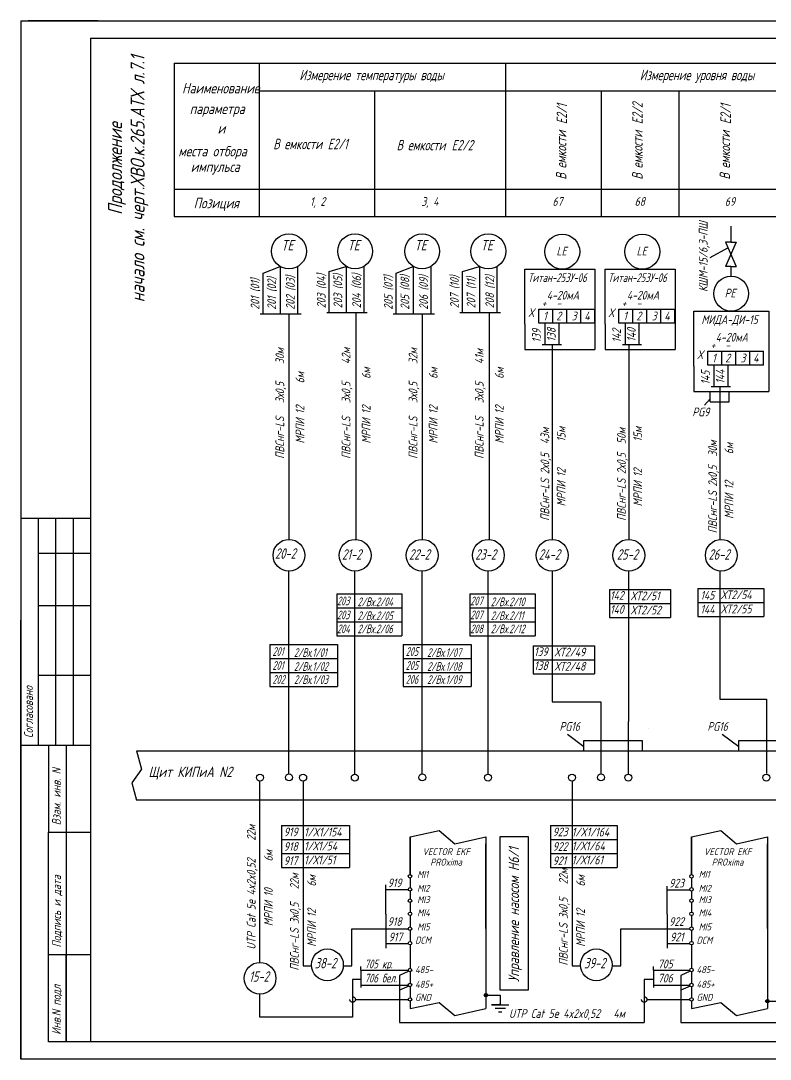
# Model space of a CAD drawing. Header units: millimetres. Extents: x 1531 to 3693, y 3 to 322.
# Drawn here: x 1531.3 to 1746.1, y 3.5 to 301 of the extents above; entities that cross this region are included whole.
import ezdxf

# ---------------------------------------------------------------- set-up
doc = ezdxf.new("R2010")
doc.units = ezdxf.units.MM
doc.linetypes.add('HIDDEN', pattern=[0.375, 0.25, -0.125])
doc.layers.add('MAIN', color=7, linetype='Continuous', lineweight=50)
doc.layers.add('Тонкая', color=7, linetype='Continuous', lineweight=20)
doc.layers.add('АСУТП', color=7, linetype='Continuous')
doc.styles.get("Standard").update_dxf_attribs({"font": 'GOST_A.TTF', "width": 0.8, "oblique": 15, "height": 3})
doc.styles.add('АСУТП', font='GOST_A.TTF', dxfattribs={"oblique": 15})

msp = doc.modelspace()

# ---------------------------------------------------------------- hatches: boundary and pattern name
h = msp.add_hatch(color=7)
h.paths.add_polyline_path([(1664.63, 22.34), (1664.63, 21.34, 0.414214), (1665.13, 21.84, 0.414214)])
h.paths.add_polyline_path([(1664.63, 22.34, 0.414214), (1664.13, 21.84, 0.414214), (1664.63, 21.34)])
h = msp.add_hatch(color=7)
h.paths.add_polyline_path([(1745.8, 20.09, 0.414214), (1745.3, 20.59), (1745.3, 19.59, 0.414214)])
h.paths.add_polyline_path([(1745.3, 20.59, 0.414214), (1744.8, 20.09, 0.414214), (1745.3, 19.59)])

# ---------------------------------------------------------------- linework, layer by layer
at = {"color": 7, "linetype": 'Continuous'}
for p, q in [((1531.31, 300.97), (1531.31, 3.47)), ((1553.48, 300.97), (1533.48, 300.97)), ((1734.93, 237.55), (1734.93, 242.14)), ((1736.31, 237.55), (1733.31, 230.55)), ((1733.31, 237.55), (1736.31, 230.55)), ((1734.81, 237.55), (1733.31, 237.55)), ((1734.81, 237.55), (1736.31, 237.55)), ((1675.82, 229.84), (1695.87, 229.84)), ((1675.82, 214.09), (1675.82, 229.84)), ((1695.87, 229.84), (1695.87, 206.83)), ((1698.78, 229.84), (1718.82, 229.84)), ((1698.78, 214.09), (1698.78, 229.84)), ((1718.82, 229.84), (1718.82, 206.83)), ((1734.81, 230.55), (1733.31, 230.55)), ((1734.81, 230.55), (1736.31, 230.55)), ((1734.93, 227.79), (1734.93, 230.55)), ((1679.81, 214.34), (1679.81, 218.34)), ((1679.81, 218.34), (1687.81, 218.34)), ((1683.81, 214.34), (1683.81, 218.34)), ((1687.81, 218.34), (1695.81, 218.34)), ((1687.81, 214.34), (1687.81, 218.34)), ((1687.81, 214.34), (1687.81, 218.34)), ((1691.81, 214.34), (1691.81, 218.34)), ((1695.81, 214.34), (1695.81, 218.34)), ((1695.81, 214.34), (1695.81, 218.34)), ((1702.76, 214.34), (1702.76, 218.34)), ((1702.76, 218.34), (1710.76, 218.34)), ((1706.76, 214.34), (1706.76, 218.34)), ((1710.76, 218.34), (1718.76, 218.34)), ((1710.76, 214.34), (1710.76, 218.34)), ((1710.76, 214.34), (1710.76, 218.34)), ((1714.76, 214.34), (1714.76, 218.34)), ((1718.76, 214.34), (1718.76, 218.34)), ((1718.76, 214.34), (1718.76, 218.34)), ((1724.23, 217.8), (1745.73, 217.8)), ((1724.23, 202.05), (1724.23, 217.8)), ((1745.73, 217.8), (1745.73, 194.79)), ((1695.81, 214.34), (1679.81, 214.34)), ((1681.53, 214.34), (1681.53, 208.19)), ((1685.53, 214.34), (1685.53, 208.19)), ((1718.76, 214.34), (1702.76, 214.34)), ((1704.49, 214.34), (1704.49, 208.19)), ((1708.49, 214.34), (1708.49, 208.19)), ((1728.22, 202.3), (1728.22, 206.3)), ((1728.22, 206.3), (1736.22, 206.3)), ((1732.22, 202.3), (1732.22, 206.3)), ((1736.22, 206.3), (1744.22, 206.3)), ((1736.22, 202.3), (1736.22, 206.3)), ((1736.22, 202.3), (1736.22, 206.3)), ((1740.22, 202.3), (1740.22, 206.3)), ((1744.22, 202.3), (1744.22, 206.3)), ((1744.22, 202.3), (1744.22, 206.3)), ((1744.22, 202.3), (1728.22, 202.3)), ((1729.95, 202.3), (1729.95, 196.15)), ((1733.95, 202.3), (1733.95, 196.15)), ((1700.06, 137.99), (1714.06, 137.99)), ((1700.06, 137.99), (1700.06, 133.99)), ((1714.06, 137.99), (1717.56, 137.99)), ((1717.56, 137.99), (1717.56, 133.99)), ((1725.35, 138.31), (1739.35, 138.31)), ((1725.35, 138.31), (1725.35, 134.31)), ((1739.35, 138.31), (1744.25, 138.31)), ((1744.25, 138.31), (1744.25, 134.31)), ((1621.88, 136.76), (1635.88, 136.76)), ((1621.88, 136.76), (1621.88, 132.76)), ((1635.88, 136.76), (1640.53, 136.76)), ((1640.53, 136.76), (1640.53, 132.76)), ((1660.05, 136.76), (1674.05, 136.76)), ((1660.05, 136.76), (1660.05, 132.76)), ((1674.05, 136.76), (1678.71, 136.76)), ((1678.71, 136.76), (1678.71, 132.76)), ((1700.06, 133.99), (1700.06, 129.99)), ((1700.06, 133.99), (1714.06, 133.99)), ((1700.06, 133.99), (1714.06, 133.99)), ((1700.06, 133.99), (1714.06, 133.99)), ((1714.06, 133.99), (1717.56, 133.99)), ((1714.06, 133.99), (1717.56, 133.99)), ((1714.06, 133.99), (1717.56, 133.99)), ((1717.56, 133.99), (1717.56, 129.99)), ((1725.35, 134.31), (1725.35, 130.31)), ((1725.35, 134.31), (1739.35, 134.31)), ((1725.35, 134.31), (1739.35, 134.31)), ((1725.35, 134.31), (1739.35, 134.31)), ((1739.35, 134.31), (1744.25, 134.31)), ((1739.35, 134.31), (1744.25, 134.31)), ((1739.35, 134.31), (1744.25, 134.31)), ((1744.25, 134.31), (1744.25, 130.31)), ((1621.88, 132.76), (1635.88, 132.76)), ((1621.88, 132.76), (1621.88, 128.76)), ((1621.88, 132.76), (1635.88, 132.76)), ((1621.88, 132.76), (1635.88, 132.76)), ((1621.88, 132.76), (1635.88, 132.76)), ((1635.88, 132.76), (1639.62, 132.76)), ((1635.88, 132.76), (1639.62, 132.76)), ((1635.88, 132.76), (1639.62, 132.76)), ((1635.88, 132.76), (1640.53, 132.76)), ((1640.54, 132.76), (1640.54, 128.76)), ((1660.05, 132.76), (1674.05, 132.76)), ((1660.05, 132.76), (1674.05, 132.76)), ((1660.05, 132.76), (1674.05, 132.76)), ((1660.06, 132.76), (1674.06, 132.76)), ((1660.06, 132.76), (1660.06, 128.76)), ((1674.05, 132.76), (1677.79, 132.76)), ((1674.05, 132.76), (1677.79, 132.76)), ((1674.05, 132.76), (1678.71, 132.76)), ((1674.06, 132.76), (1677.79, 132.76)), ((1678.71, 132.76), (1678.71, 128.76)), ((1621.88, 128.76), (1621.88, 124.76)), ((1621.88, 128.76), (1635.88, 128.76)), ((1621.88, 128.76), (1635.88, 128.76)), ((1621.88, 128.76), (1635.88, 128.76)), ((1635.88, 128.76), (1639.62, 128.76)), ((1635.88, 128.76), (1639.62, 128.76)), ((1635.88, 128.76), (1640.54, 128.76)), ((1640.54, 128.76), (1640.54, 124.76)), ((1660.06, 128.76), (1660.06, 124.76)), ((1660.06, 128.76), (1674.06, 128.76)), ((1660.06, 128.76), (1674.06, 128.76)), ((1660.06, 128.76), (1674.06, 128.76)), ((1674.06, 128.76), (1677.79, 128.76)), ((1674.06, 128.76), (1677.79, 128.76)), ((1674.06, 128.76), (1678.71, 128.76)), ((1678.71, 128.76), (1678.71, 124.76)), ((1700.06, 129.99), (1714.06, 129.99)), ((1700.06, 129.99), (1714.06, 129.99)), ((1714.06, 129.99), (1717.56, 129.99)), ((1714.06, 129.99), (1717.56, 129.99)), ((1725.35, 130.31), (1739.35, 130.31)), ((1725.35, 130.31), (1739.35, 130.31)), ((1739.35, 130.31), (1744.25, 130.31)), ((1739.35, 130.31), (1744.25, 130.31)), ((1602.69, 122.27), (1616.69, 122.27)), ((1602.69, 122.27), (1602.69, 118.27)), ((1616.69, 122.27), (1622.06, 122.27)), ((1621.88, 124.76), (1635.88, 124.76)), ((1622.06, 122.27), (1622.06, 118.27)), ((1635.88, 124.76), (1640.54, 124.76)), ((1640.87, 122.27), (1654.87, 122.27)), ((1640.87, 122.27), (1640.87, 118.27)), ((1654.87, 122.27), (1660.38, 122.27)), ((1660.06, 124.76), (1674.06, 124.76)), ((1660.38, 122.27), (1660.38, 118.27)), ((1674.06, 124.76), (1678.71, 124.76)), ((1678.2, 121.89), (1692.2, 121.89)), ((1678.2, 121.89), (1678.2, 117.89)), ((1692.2, 121.89), (1695.7, 121.89)), ((1695.7, 121.89), (1695.7, 117.89)), ((1602.69, 118.27), (1616.69, 118.27)), ((1602.69, 118.27), (1602.69, 114.27)), ((1616.69, 118.27), (1622.06, 118.27)), ((1622.06, 118.27), (1622.06, 114.27)), ((1640.87, 118.27), (1654.87, 118.27)), ((1640.87, 118.27), (1640.87, 114.27)), ((1654.87, 118.27), (1660.38, 118.27)), ((1660.38, 118.27), (1660.38, 114.27)), ((1678.2, 117.89), (1678.2, 113.89)), ((1678.2, 117.89), (1692.2, 117.89)), ((1692.2, 117.89), (1695.7, 117.89)), ((1692.2, 117.89), (1695.7, 117.89)), ((1692.2, 117.89), (1695.7, 117.89)), ((1695.7, 117.89), (1695.7, 113.89)), ((1602.69, 114.27), (1602.69, 110.27)), ((1602.69, 114.27), (1616.69, 114.27)), ((1602.69, 114.27), (1616.69, 114.27)), ((1602.69, 114.27), (1616.69, 114.27)), ((1616.69, 114.27), (1622.06, 114.27)), ((1616.69, 114.27), (1622.06, 114.27)), ((1616.69, 114.27), (1622.06, 114.27)), ((1622.06, 114.27), (1622.06, 110.27)), ((1640.87, 114.27), (1640.87, 110.27)), ((1640.87, 114.27), (1654.87, 114.27)), ((1640.87, 114.27), (1654.87, 114.27)), ((1640.87, 114.27), (1654.87, 114.27)), ((1654.87, 114.27), (1660.38, 114.27)), ((1654.87, 114.27), (1660.38, 114.27)), ((1654.87, 114.27), (1660.38, 114.27)), ((1660.38, 114.27), (1660.38, 110.27)), ((1678.2, 113.89), (1692.2, 113.89)), ((1692.2, 113.89), (1695.7, 113.89)), ((1692.2, 113.89), (1695.7, 113.89)), ((1602.69, 110.27), (1616.69, 110.27)), ((1602.69, 110.27), (1616.69, 110.27)), ((1616.69, 110.27), (1622.06, 110.27)), ((1616.69, 110.27), (1622.06, 110.27)), ((1640.87, 110.27), (1654.87, 110.27)), ((1640.87, 110.27), (1654.87, 110.27)), ((1654.87, 110.27), (1660.38, 110.27)), ((1654.87, 110.27), (1660.38, 110.27)), ((1608.17, 85.2), (1608.17, 106.51)), ((1646.35, 85.2), (1646.35, 106.51)), ((1687.96, 96.55), (1692.71, 93.05)), ((1732.36, 96.55), (1737.11, 93.05)), ((1692.71, 94.8), (1709.41, 94.8)), ((1692.71, 91.8), (1692.71, 94.8)), ((1709.41, 94.8), (1709.41, 91.8)), ((1737.11, 91.8), (1737.11, 94.8)), ((1737.11, 94.8), (1761.3, 94.8)), ((1737.11, 91.8), (1737.11, 94.8)), ((1606.04, 70.41), (1619.12, 70.41)), ((1606.04, 70.41), (1606.04, 66.41)), ((1619.12, 70.41), (1625.49, 70.41)), ((1625.49, 70.41), (1625.49, 66.41)), ((1683.11, 70.41), (1696.19, 70.41)), ((1683.11, 70.41), (1683.11, 66.41)), ((1696.19, 70.41), (1702.2, 70.41)), ((1702.2, 70.41), (1702.2, 66.41)), ((1606.04, 66.41), (1619.12, 66.41)), ((1606.04, 66.41), (1606.04, 62.41)), ((1606.04, 66.41), (1619.12, 66.41)), ((1606.04, 66.41), (1619.12, 66.41)), ((1606.04, 66.41), (1619.12, 66.41)), ((1619.12, 66.41), (1625.49, 66.41)), ((1619.12, 66.41), (1625.49, 66.41)), ((1619.12, 66.41), (1625.49, 66.41)), ((1619.12, 66.41), (1625.49, 66.41)), ((1625.49, 66.41), (1625.49, 62.41)), ((1683.11, 66.41), (1696.19, 66.41)), ((1683.11, 66.41), (1683.11, 62.41)), ((1683.11, 66.41), (1696.19, 66.41)), ((1683.11, 66.41), (1696.19, 66.41)), ((1683.11, 66.41), (1696.19, 66.41)), ((1696.19, 66.41), (1702.2, 66.41)), ((1696.19, 66.41), (1702.2, 66.41)), ((1696.19, 66.41), (1702.2, 66.41)), ((1696.19, 66.41), (1702.2, 66.41)), ((1702.2, 66.41), (1702.2, 62.41)), ((1606.04, 62.41), (1606.04, 58.41)), ((1606.04, 62.41), (1619.12, 62.41)), ((1606.04, 62.41), (1619.12, 62.41)), ((1606.04, 62.41), (1619.12, 62.41)), ((1619.12, 62.41), (1625.49, 62.41)), ((1619.12, 62.41), (1625.49, 62.41)), ((1619.12, 62.41), (1625.49, 62.41)), ((1625.49, 62.41), (1625.49, 58.41)), ((1683.11, 62.41), (1683.11, 58.41)), ((1683.11, 62.41), (1696.19, 62.41)), ((1683.11, 62.41), (1696.19, 62.41)), ((1683.11, 62.41), (1696.19, 62.41)), ((1696.19, 62.41), (1702.2, 62.41)), ((1696.19, 62.41), (1702.2, 62.41)), ((1696.19, 62.41), (1702.2, 62.41)), ((1702.2, 62.41), (1702.2, 58.41)), ((1606.04, 58.41), (1619.12, 58.41)), ((1606.04, 58.41), (1619.12, 58.41)), ((1606.04, 58.41), (1619.12, 58.41)), ((1619.12, 58.41), (1625.49, 58.41)), ((1619.12, 58.41), (1625.49, 58.41)), ((1619.12, 58.41), (1625.49, 58.41)), ((1683.11, 58.41), (1696.19, 58.41)), ((1683.11, 58.41), (1696.19, 58.41)), ((1683.11, 58.41), (1696.19, 58.41)), ((1696.19, 58.41), (1702.2, 58.41)), ((1696.19, 58.41), (1702.2, 58.41)), ((1696.19, 58.41), (1702.2, 58.41)), ((1666.23, 19.06), (1671.23, 19.06)), ((1668.73, 19.06), (1666.23, 19.06)), ((1667.23, 18.06), (1670.23, 18.06)), ((1668.73, 19.06), (1668.73, 19.47)), ((1668.23, 17.06), (1669.23, 17.06)), ((1668.23, 17.06), (1669.23, 17.06))]:
    msp.add_line(p, q, dxfattribs=at)
at = {"color": 7, "lineweight": 30}
for p, q in [((1551.31, 295.97), (1551.31, 8.47)), ((1642.88, 67.2), (1642.88, 56.38)), ((1664.63, 67.2), (1664.63, 65.11)), ((1664.63, 66.09), (1664.63, 40.94)), ((1723.55, 67.2), (1723.55, 56.38)), ((1745.3, 67.2), (1745.3, 65.11)), ((1745.3, 66.09), (1745.3, 40.94)), ((1664.63, 40.94), (1664.63, 65.14)), ((1664.63, 63.14), (1664.63, 17.99)), ((1745.3, 40.94), (1745.3, 65.14)), ((1745.3, 63.14), (1745.3, 17.99)), ((1642.88, 55.38), (1642.88, 52.63)), ((1723.55, 55.38), (1723.55, 52.63)), ((1635.94, 45.07), (1635.94, 53.43)), ((1642.88, 51.63), (1642.88, 49.38)), ((1716.61, 45.07), (1716.61, 53.04)), ((1723.55, 51.63), (1723.55, 49.38)), ((1642.88, 48.38), (1642.88, 45.63)), ((1723.55, 48.38), (1723.55, 45.63)), ((1635.94, 45.07), (1635.94, 35.29)), ((1642.88, 44.63), (1642.88, 41.37)), ((1716.61, 45.07), (1716.61, 35.29)), ((1723.55, 44.63), (1723.55, 41.37)), ((1642.88, 40.37), (1642.88, 37.22)), ((1723.55, 40.37), (1723.55, 37.22)), ((1628.76, 29.03), (1628.76, 30.05)), ((1712.61, 29.03), (1712.61, 30.05)), ((1628.76, 29.03), (1628.76, 23.97)), ((1712.61, 29.03), (1712.61, 23.97))]:
    msp.add_line(p, q, dxfattribs=at)
at = {"color": 7}
for p, q in [((1728.87, 233.16), (1733.99, 235.96)), ((1600.75, 228.68), (1605.64, 230.61)), ((1619.72, 229.11), (1624.61, 230.61)), ((1619.72, 217.42), (1619.72, 229.11)), ((1638.93, 228.68), (1643.82, 230.61)), ((1657.9, 229.11), (1662.79, 230.61)), ((1657.9, 217.42), (1657.9, 229.11)), ((1600.75, 216.99), (1600.75, 228.68)), ((1638.93, 216.99), (1638.93, 228.68)), ((1675.82, 214.09), (1675.82, 206.83)), ((1698.78, 214.09), (1698.78, 206.83)), ((1675.82, 206.83), (1695.87, 206.83)), ((1698.78, 206.83), (1718.82, 206.83)), ((1724.23, 202.05), (1724.23, 194.79)), ((1724.23, 194.79), (1745.73, 194.79)), ((1731.7, 196.15), (1731.7, 152.39)), ((1727.28, 190.81), (1728.9, 192.69)), ((1683.61, 143.28), (1683.61, 105.82)), ((1705.47, 143.28), (1705.47, 100.22)), ((1731.7, 143.29), (1731.7, 106.61)), ((1531.31, 3.47), (1531.31, 129.22)), ((1683.61, 105.82), (1697.6, 105.82)), ((1697.6, 105.82), (1697.6, 85.18)), ((1731.69, 106.61), (1745.06, 106.61)), ((1745.06, 106.61), (1745.06, 85.28)), ((1705.46, 85.15), (1705.46, 100.2)), ((1711.31, 98.34), (1711.31, 98.34)), ((1564.47, 91.79), (1565.89, 86.53)), ((1565.89, 86.53), (1563.16, 82.67)), ((1563.16, 82.67), (1564.47, 77.68)), ((1599.85, 31.21), (1599.85, 83.15)), ((1612.24, 83.15), (1612.24, 70.41)), ((1689.31, 83.15), (1689.31, 70.41)), ((1609.78, 70.41), (1614.97, 70.41)), ((1612.24, 70.41), (1612.24, 31.68)), ((1642.88, 67.2), (1651.23, 68.95)), ((1651.23, 68.95), (1655.73, 65.2)), ((1686.85, 70.41), (1692.04, 70.41)), ((1689.31, 70.41), (1689.31, 31.68)), ((1723.55, 67.2), (1731.91, 68.95)), ((1731.91, 68.95), (1736.41, 65.2)), ((1609.78, 66.41), (1614.97, 66.41)), ((1642.88, 56.38), (1642.88, 67.2)), ((1655.73, 65.2), (1664.63, 67.2)), ((1668.61, 67.2), (1668.61, 23.32)), ((1676.87, 67.2), (1668.61, 67.2)), ((1676.87, 23.32), (1676.87, 67.2)), ((1686.85, 66.41), (1692.04, 66.41)), ((1723.55, 56.38), (1723.55, 67.2)), ((1736.41, 65.2), (1745.3, 67.2)), ((1612.24, 58.41), (1612.24, 30.24)), ((1689.31, 58.41), (1689.31, 30.24)), ((1635.94, 52.09), (1642.42, 52.09)), ((1716.61, 52.01), (1723.09, 52.01)), ((1626.21, 40.8), (1642.42, 40.8)), ((1626.21, 30.24), (1626.21, 40.8)), ((1703.28, 40.8), (1723.09, 40.8)), ((1703.28, 30.24), (1703.28, 40.8)), ((1635.94, 36.66), (1642.42, 36.66)), ((1716.61, 36.66), (1723.09, 36.66)), ((1612.24, 30.24), (1614.64, 30.24)), ((1623.75, 30.24), (1626.21, 30.24)), ((1689.31, 30.24), (1691.71, 30.24)), ((1700.82, 30.24), (1703.28, 30.24)), ((1628.76, 28.99), (1642.42, 28.99)), ((1642.5, 28.68), (1639.83, 27.47)), ((1639.83, 27.47), (1639.83, 13.97)), ((1712.61, 28.99), (1723.09, 28.99)), ((1723.17, 28.68), (1720.5, 27.47)), ((1720.5, 27.47), (1720.5, 13.97)), ((1628.76, 26.32), (1626.42, 26.32)), ((1626.42, 26.32), (1626.42, 15.49)), ((1628.76, 24.72), (1642.42, 24.72)), ((1642.5, 24.43), (1639.83, 23.22)), ((1712.61, 26.32), (1709.99, 26.32)), ((1709.99, 26.32), (1709.99, 13.97)), ((1712.61, 24.72), (1723.09, 24.72)), ((1723.17, 24.43), (1720.5, 23.22)), ((1599.85, 15.49), (1599.85, 22.09)), ((1668.61, 23.32), (1676.87, 23.32)), ((1627.2, 20.58), (1642.42, 20.58)), ((1710.77, 20.58), (1723.09, 20.58)), ((1626.42, 15.49), (1599.85, 15.49)), ((1639.83, 13.97), (1677.58, 13.97)), ((1677.58, 13.97), (1709.99, 13.97)), ((1720.5, 13.97), (1796.24, 13.97))]:
    msp.add_line(p, q, dxfattribs=at)
at = {"color": 7, "linetype": 'Continuous', "lineweight": 30}
for p, q in [((1680.78, 208.19), (1683.28, 208.19)), ((1683.28, 208.19), (1686.28, 208.19)), ((1703.74, 208.19), (1706.24, 208.19)), ((1706.24, 208.19), (1709.24, 208.19)), ((1729.2, 196.15), (1731.7, 196.15)), ((1731.7, 196.15), (1734.7, 196.15))]:
    msp.add_line(p, q, dxfattribs=at)
at = {"lineweight": 30}
for p, q in [((1642.88, 36.22), (1642.88, 29.51)), ((1723.55, 36.22), (1723.55, 29.51)), ((1642.88, 28.51), (1642.88, 25.25)), ((1642.88, 28.51), (1642.88, 25.25)), ((1723.55, 28.51), (1723.55, 25.25)), ((1723.55, 28.51), (1723.55, 25.25)), ((1642.88, 24.25), (1642.88, 21.1)), ((1642.88, 24.25), (1642.88, 21.1)), ((1723.55, 24.25), (1723.55, 21.1)), ((1723.55, 24.25), (1723.55, 21.1)), ((1642.88, 20.1), (1642.88, 17.99)), ((1723.55, 20.1), (1723.55, 17.99))]:
    msp.add_line(p, q, dxfattribs=at)
for p, q in [((1665.13, 21.84), (1667.48, 21.84)), ((1667.48, 21.84), (1668.73, 21.84)), ((1668.73, 21.84), (1668.73, 19.06)), ((1642.88, 17.99), (1651.23, 19.74)), ((1651.23, 19.74), (1655.73, 15.99)), ((1655.73, 15.99), (1664.63, 17.99)), ((1723.55, 17.99), (1731.91, 19.74)), ((1731.91, 19.74), (1736.41, 15.99)), ((1736.41, 15.99), (1745.3, 17.99)), ((1745.8, 20.09), (1748.16, 20.09)), ((2122.19, 3.47), (1531.31, 3.47))]:
    msp.add_line(p, q)
at = {"color": 7}
for centre, radius in [((1608.17, 147.84), 4.56), ((1627.14, 147.84), 4.56), ((1646.35, 147.84), 4.56), ((1665.32, 147.84), 4.56), ((1683.62, 147.84), 4.56), ((1705.57, 147.84), 4.56), ((1732.09, 147.84), 4.56), ((1642.88, 55.88), 0.5), ((1723.55, 55.88), 0.5), ((1642.88, 52.13), 0.5), ((1723.55, 52.13), 0.5), ((1642.88, 48.88), 0.5), ((1723.55, 48.88), 0.5), ((1642.88, 45.13), 0.5), ((1723.55, 45.13), 0.5), ((1642.88, 40.87), 0.5), ((1642.88, 40.87), 0.5), ((1723.55, 40.87), 0.5), ((1723.55, 40.87), 0.5), ((1642.88, 36.72), 0.5), ((1642.88, 36.72), 0.5), ((1723.55, 36.72), 0.5), ((1723.55, 36.72), 0.5), ((1619.2, 30.5), 4.56), ((1696.27, 30.5), 4.56), ((1599.89, 26.65), 4.56)]:
    msp.add_circle(centre, radius, dxfattribs=at)
for centre in [(1642.88, 29.01), (1723.55, 29.01), (1642.88, 24.75), (1642.88, 24.75), (1723.55, 24.75), (1723.55, 24.75), (1642.88, 20.6), (1642.88, 20.6), (1664.63, 21.84), (1723.55, 20.6), (1723.55, 20.6), (1745.3, 20.09)]:
    msp.add_circle(centre, 0.5)
at = {"color": 7, "linetype": 'HIDDEN', "ltscale": 10}
for centre in [(1626.42, 20.58), (1709.99, 20.58)]:
    msp.add_circle(centre, 0.786, dxfattribs=at)
at = {"lineweight": 30, "ltscale": 0.5}
for centre in [(1627.2, 20.58), (1710.77, 20.58)]:
    msp.add_circle(centre, 0.0434, dxfattribs=at)
at = {"layer": 'MAIN', "color": 7, "linetype": 'Continuous', "lineweight": -3}
for p, q in [((1531.31, 300.97), (2122.19, 300.97)), ((1531.31, 300.97), (2007.16, 300.97)), ((1575.26, 288.86), (1990.55, 288.86)), ((1575.26, 288.86), (1575.26, 244.92)), ((1599.64, 288.86), (1599.64, 244.92)), ((1637.6, 288.86), (2054.21, 288.86)), ((1652.02, 288.86), (2054.21, 288.86)), ((1670.22, 288.86), (1670.22, 244.93)), ((1599.64, 280.92), (1640.77, 280.92)), ((1632.69, 280.92), (1632.69, 244.92)), ((1640.77, 280.92), (1781.93, 280.92)), ((1640.77, 280.92), (1824.82, 280.92)), ((1697.62, 280.92), (1697.62, 244.92)), ((1719.96, 280.92), (1719.96, 244.93)), ((1599.64, 252.68), (2054.21, 252.94)), ((1575.26, 252.72), (1599.64, 252.72)), ((1575.26, 244.92), (1990.55, 244.92)), ((1637.6, 244.92), (2054.21, 244.92)), ((1652.02, 244.92), (2054.21, 244.92)), ((1605.64, 230.61), (1605.64, 216.99)), ((1610.64, 230.57), (1610.64, 216.99)), ((1624.61, 230.61), (1624.61, 217.42)), ((1629.61, 230.57), (1629.61, 217.42)), ((1643.82, 230.61), (1643.82, 216.99)), ((1648.82, 230.57), (1648.82, 216.99)), ((1662.79, 230.61), (1662.79, 217.42)), ((1667.79, 230.57), (1667.79, 217.42)), ((1627.44, 152.39), (1627.45, 217.42)), ((1665.62, 152.39), (1665.63, 217.42)), ((1608.17, 216.99), (1608.17, 152.4)), ((1646.35, 216.99), (1646.34, 152.4)), ((1683.61, 207.96), (1683.61, 152.4)), ((1705.56, 208.19), (1705.56, 152.4)), ((1728.9, 191.84), (1728.9, 194.79)), ((1734.38, 191.84), (1734.38, 194.79)), ((1728.9, 191.84), (1734.38, 191.84)), ((1608.17, 106.51), (1608.16, 143.28)), ((1627.07, 85.16), (1627.07, 143.28)), ((1646.35, 106.51), (1646.34, 143.28)), ((1665.25, 85.16), (1665.24, 143.28)), ((1564.47, 91.79), (2016.17, 91.79)), ((2016.17, 77.68), (1564.47, 77.68))]:
    msp.add_line(p, q, dxfattribs=at)
at = {"layer": 'MAIN', "color": 7, "linetype": 'Continuous', "lineweight": 30}
for p, q in [((1551.31, 295.97), (2117.19, 295.97)), ((1618.99, 217.42), (1630.64, 217.42)), ((1657.16, 217.42), (1668.82, 217.42)), ((1599.92, 216.99), (1611.67, 216.99)), ((1638.09, 216.99), (1649.85, 216.99)), ((1531.31, 158.47), (1551.31, 158.47)), ((1536.31, 158.47), (1536.31, 93.47)), ((1541.31, 158.47), (1541.31, 93.47)), ((1546.31, 158.47), (1546.31, 93.47)), ((1536.31, 148.47), (1551.31, 148.47)), ((1536.31, 133.47), (1551.31, 133.47)), ((1536.31, 113.47), (1551.31, 113.47)), ((1531.31, 93.47), (1551.31, 93.47)), ((1539.31, 93.47), (1539.31, 68.47)), ((1544.31, 93.47), (1544.31, 8.47)), ((1539.31, 8.47), (1539.31, 68.47)), ((1539.31, 68.47), (1551.31, 68.47)), ((1539.31, 33.47), (1551.31, 33.47)), ((1544.31, 8.47), (1544.31, 33.47)), ((1551.31, 8.47), (1539.31, 8.47)), ((2117.19, 8.47), (1551.31, 8.47))]:
    msp.add_line(p, q, dxfattribs=at)
at = {"layer": 'MAIN', "color": 7, "linetype": 'Continuous', "lineweight": -3}
for centre, radius in [((1608.17, 234.92), 5), ((1627.14, 234.92), 5), ((1646.35, 234.92), 5), ((1665.32, 234.92), 5), ((1686.5, 234.84), 5), ((1709.46, 234.84), 5), ((1734.91, 222.8), 5), ((1599.85, 84.15), 1), ((1608.2, 84.2), 1), ((1612.24, 84.15), 1), ((1627.06, 84.16), 1), ((1646.37, 84.2), 1), ((1665.24, 84.16), 1), ((1689.31, 84.15), 1), ((1697.59, 84.2), 1), ((1705.46, 84.15), 1), ((1745.01, 84.15), 1)]:
    msp.add_circle(centre, radius, dxfattribs=at)

# ---------------------------------------------------------------- texts
at = {"color": 7, "linetype": 'Continuous', "oblique": 15}
for s, p in [('КШМ-15/6,3-ПШ', (1728.16, 223.29)), ('139', (1680.36, 208.77)), ('138', (1684.61, 209.02)), ('142', (1703.31, 208.77)), ('140', (1707.56, 209.02)), ('145', (1728.77, 196.73)), ('144', (1733.02, 196.98))]:
    msp.add_text(s, height=2.5, rotation=90, dxfattribs=at).set_placement(p)
for s, p in [('LЕ', (1684.84, 233.74)), ('LЕ', (1707.8, 233.74)), ('4-20мА', (1682.06, 221.09)), ('4-20мА', (1705.01, 221.09)), ('РЕ', (1733.04, 221.7)), ('+', (1680.56, 218.84)), ('+', (1703.51, 218.84)), ('X', (1676.67, 216.09)), ('1', (1681.05, 215.14)), ('2', (1684.8, 215.14)), ('-', (1684.81, 218.84)), ('3', (1689.17, 215.14)), ('4', (1692.82, 215.14)), ('X', (1699.62, 216.09)), ('1', (1704, 215.14)), ('2', (1707.75, 215.14)), ('-', (1707.76, 218.84)), ('3', (1712.12, 215.14)), ('4', (1715.77, 215.14)), ('МИДА-ДИ-15', (1726.37, 214.09)), ('4-20мА', (1730.47, 209.05)), ('+', (1728.97, 206.8)), ('X', (1725.08, 204.05)), ('1', (1729.46, 203.1)), ('2', (1733.21, 203.1)), ('-', (1733.22, 206.8)), ('3', (1737.58, 203.1)), ('4', (1741.23, 203.1)), ('PG9', (1723.78, 187.64)), ('142', (1700.2, 135.08)), ('ХТ2/51', (1706.12, 134.96)), ('145', (1726.1, 135.15)), ('ХТ2/54', (1731.99, 135.28)), ('140', (1700.2, 131.08)), ('ХТ2/52', (1706.12, 130.88)), ('144', (1726.1, 131.15)), ('ХТ2/55', (1731.99, 131.21)), ('139', (1678.42, 118.98)), ('ХТ2/49', (1684.26, 118.86)), ('138', (1678.42, 114.98)), ('ХТ2/48', (1684.26, 114.79)), ('PG16', (1685.71, 97.55)), ('PG16', (1728.1, 97.55)), ('919', (1606.67, 67.34)), ('1/X1/154', (1612.52, 67.3)), ('923', (1683.75, 67.34)), ('1/X1/164', (1689.22, 67.3)), ('918', (1606.67, 63.16)), ('1/Х1/54', (1612.52, 63.3)), ('922', (1683.75, 63.16)), ('1/Х1/64', (1689.22, 63.3)), ('917', (1606.67, 59.08)), ('1/Х1/51', (1612.52, 59.3)), ('921', (1683.75, 59.08)), ('1/Х1/61', (1689.22, 59.3)), ('919', (1636.45, 52.74)), ('923', (1717.12, 52.66)), ('918', (1636.44, 41.66)), ('922', (1717.12, 41.66)), ('917', (1636.73, 37.24)), ('921', (1717.4, 37.24)), ('705', (1713.9, 29.51)), ('706', (1713.9, 25.45))]:
    msp.add_text(s, height=2.5, dxfattribs=at).set_placement(p)
for s, width, p in [('Титан-253У-06', 0.9, (1676.68, 226.13)), ('Титан-253У-06', 0.9, (1699.63, 226.13)), ('203', 0.85, (1621.96, 133.51)), ('2/Вх.2/04', 0.85, (1627.82, 133.26)), ('207', 0.85, (1660.14, 133.51)), ('2/Вх.2/10', 0.85, (1666, 133.26)), ('203', 0.85, (1621.96, 129.51)), ('2/Вх.2/05', 0.85, (1627.82, 129.26)), ('207', 0.85, (1660.14, 129.51)), ('2/Вх.2/11', 0.85, (1666, 129.26)), ('204', 0.85, (1621.96, 125.51)), ('2/Вх.2/06', 0.85, (1627.82, 125.51)), ('208', 0.85, (1660.14, 125.51)), ('2/Вх.2/12', 0.85, (1666, 125.51)), ('201', 0.85, (1603.44, 119.02)), ('2/Вх.1/01', 0.85, (1609.61, 118.73)), ('205', 0.85, (1641.62, 119.02)), ('2/Вх.1/07', 0.85, (1647.79, 118.73)), ('201', 0.85, (1603.44, 115.02)), ('2/Вх.1/02', 0.85, (1609.61, 114.73)), ('205', 0.85, (1641.62, 115.02)), ('2/Вх.1/08', 0.85, (1647.79, 114.73)), ('202', 0.85, (1603.44, 111.02)), ('2/Вх.1/03', 0.85, (1609.61, 110.98)), ('206', 0.85, (1641.62, 111.02)), ('2/Вх.1/09', 0.85, (1647.79, 110.98)), ('705 кр.', 0.9, (1629.85, 29.51)), ('706 бел.', 0.9, (1629.85, 25.45))]:
    msp.add_text(s, height=2.5, dxfattribs=dict(at, width=width)).set_placement(p)
at = {"layer": 'MAIN', "color": 7, "linetype": 'Continuous', "lineweight": -3, "oblique": 15, "width": 0.9}
for s, p in [('Измерение температуры воды ', (1611.17, 283.94)), ('Измерение уровня воды ', (1708.72, 283.94)), ('В емкости', (1603.67, 264.17)), ('Е2/1', (1619.27, 264.17)), ('В емкости', (1639.02, 263.85)), ('Е2/2', (1654.78, 263.83)), ('20-2', (1604.18, 146.84)), ('21-2', (1623.37, 146.58)), ('22-2', (1642.57, 146.58)), ('23-2', (1661.54, 146.58)), ('24-2', (1679.74, 146.58)), ('25-2', (1702.14, 146.58)), ('26-2', (1728.41, 146.58)), ('38-2', (1615.56, 29.5)), ('39-2', (1692.77, 29.5)), ('15-2', (1596.74, 25.65))]:
    msp.add_text(s, height=3, dxfattribs=at).set_placement(p)
at = {"layer": 'MAIN', "color": 7, "linetype": 'Continuous', "lineweight": -3, "oblique": 15}
for s, height, p in [('Наименование', 3, (1577.54, 280.15)), ('параметра', 3, (1579.73, 274.25)), ('и', 3, (1587.73, 268.63)), ('места отбора', 3, (1576.47, 262.11)), ('импульса', 3, (1580.03, 257.67)), ('Позиция', 3, (1580.86, 247.25)), ('1, 2', 2.5, (1614.21, 247.94)), (' 3, 4', 2.5, (1644.84, 247.94)), ('67', 2.5, (1683.7, 247.94)), ('68', 2.5, (1707.24, 247.94)), ('69', 2.5, (1733.08, 247.94)), ('ТЕ', 3, (1606.02, 235.16)), ('ТЕ', 3, (1624.99, 235.16)), ('ТЕ', 3, (1644.2, 235.16)), ('ТЕ', 3, (1663.17, 235.16)), ('Щит КИПиА N2 ', 3, (1567.9, 84.29)), ('UTP Сat 5e 4x2x0,52   4м', 2.5, (1671.23, 15.31, 124.48))]:
    msp.add_text(s, height=height, dxfattribs=at).set_placement(p)
at = {"layer": 'MAIN', "color": 7, "linetype": 'Continuous', "lineweight": -3, "oblique": 15, "width": 0.9}
for s, p in [('Е2/1', (1687.9, 271.33)), ('Е2/2', (1709.55, 271.33)), ('Е2/1', (1734.82, 271.33)), ('В емкости', (1687.68, 255.45)), ('В емкости', (1709.53, 255.45)), ('В емкости', (1734.61, 255.45))]:
    msp.add_text(s, height=3, rotation=90, dxfattribs=at).set_placement(p)
at = {"layer": 'MAIN', "color": 7, "linetype": 'Continuous', "lineweight": -3, "oblique": 15}
for s, height, p in [('201 (01)', 2.5, (1599.71, 218.18)), ('201 (02)', 2.5, (1604.47, 218.18)), ('202 (03)', 2.5, (1609.83, 218.18)), ('203 (04)', 2.5, (1618.68, 218.61)), ('203 (05)', 2.5, (1623.44, 218.61)), ('204 (06)', 2.5, (1628.8, 218.61)), ('205 (07)', 2.5, (1637.89, 218.18)), ('205 (08)', 2.5, (1642.65, 218.18)), ('206 (09)', 2.5, (1648.01, 218.18)), ('207 (10)', 2.5, (1656.85, 218.61)), ('207 (11)', 2.5, (1661.62, 218.61)), ('208 (12)', 2.5, (1666.98, 218.61)), ('ПВСнг-LS   3х0,5    30м', 2.5, (1606.81, 175.46)), ('ПВСнг-LS   3х0,5    42м', 2.5, (1625.78, 175.46)), ('ПВСнг-LS   3х0,5    32м', 2.5, (1644.99, 175.46)), ('ПВСнг-LS   3х0,5    41м', 2.5, (1663.96, 175.46)), ('МРПИ 12     6м', 2.5, (1612.59, 179.84)), ('МРПИ 12      6м', 2.5, (1631.56, 179.84)), ('МРПИ 12      6м', 2.5, (1650.77, 179.84)), ('МРПИ 12      6м', 2.5, (1669.73, 179.84)), ('ПВСнг-LS 2х0,5  43м', 2.5, (1682.77, 157.7, 124.48)), ('МРПИ 12      15м', 2.5, (1687.45, 161.83, 124.48)), ('ПВСнг-LS 2х0,5  50м', 2.5, (1704.72, 157.7, 124.48)), ('МРПИ 12      15м', 2.5, (1709.39, 161.83, 124.48)), ('ПВСнг-LS 2х0,5  30м', 2.5, (1730.86, 154.13, 124.48)), ('МРПИ 12      6м', 2.5, (1735.53, 158.26, 124.48)), ('Согласовано', 2.5, (1534.79, 95.47)), ('Взам. инв. N', 2.5, (1542.79, 70.47)), ('UTP Сat 5e 4x2x0,52    22м', 2.5, (1598.61, 34.86, 124.48)), ('МРПИ 10      6м', 2.5, (1603.55, 41.58)), ('Управление насосом Н6/1', 3, (1674.12, 25.6, 124.48)), ('ПВСнг-LS 3х0,5   22м', 2.5, (1610.99, 28.85, 124.48)), ('ПВСнг-LS 3х0,5   22м', 2.5, (1688.06, 30.29, 124.48)), ('Подпись и дата', 2.5, (1542.84, 35.47)), ('МРПИ 12     6м', 2.5, (1615.93, 35.67)), ('МРПИ 12     6м', 2.5, (1693, 35.67)), ('Инв.N подл', 2.5, (1542.79, 10.47))]:
    msp.add_text(s, height=height, rotation=90, dxfattribs=at).set_placement(p)
at = {"layer": 'АСУТП', "color": 7, "linetype": 'Continuous', "style": 'АСУТП', "oblique": 15}
for s, p in [('VECTOR EKF', (1646.43, 61.94)), ('VECTOR EKF', (1727.1, 61.94)), ('PROxima', (1648.68, 58.94)), ('PROxima', (1729.35, 58.94)), ('MI1', (1644.93, 55.43)), ('MI1', (1725.6, 55.43)), ('MI2', (1644.93, 51.43)), ('MI2', (1725.6, 51.43)), ('MI3', (1644.93, 48.18)), ('MI3', (1725.6, 48.18)), ('MI4', (1644.93, 44.43)), ('MI4', (1725.6, 44.43)), ('MI5', (1644.93, 40.38)), ('MI5', (1725.6, 40.38)), ('DCM', (1644.33, 36.57)), ('DCM', (1725, 36.57)), ('485-', (1644.33, 28.15)), ('485-', (1725, 28.15)), ('485+', (1644.33, 23.94)), ('485+', (1725, 23.94)), ('GND', (1644.33, 20.2)), ('GND', (1725, 20.2))]:
    msp.add_text(s, height=2, dxfattribs=at).set_placement(p)
at = {"layer": 'Тонкая', "color": 7, "oblique": 15}
for s, p in [('начало см. черт.ХВО.к.265.АТХ л.7.1', (1566.79, 220.32)), ('Продолжение ', (1560.36, 245.36))]:
    msp.add_text(s, height=4, rotation=90, dxfattribs=at).set_placement(p)

doc.saveas('drawing.dxf')
